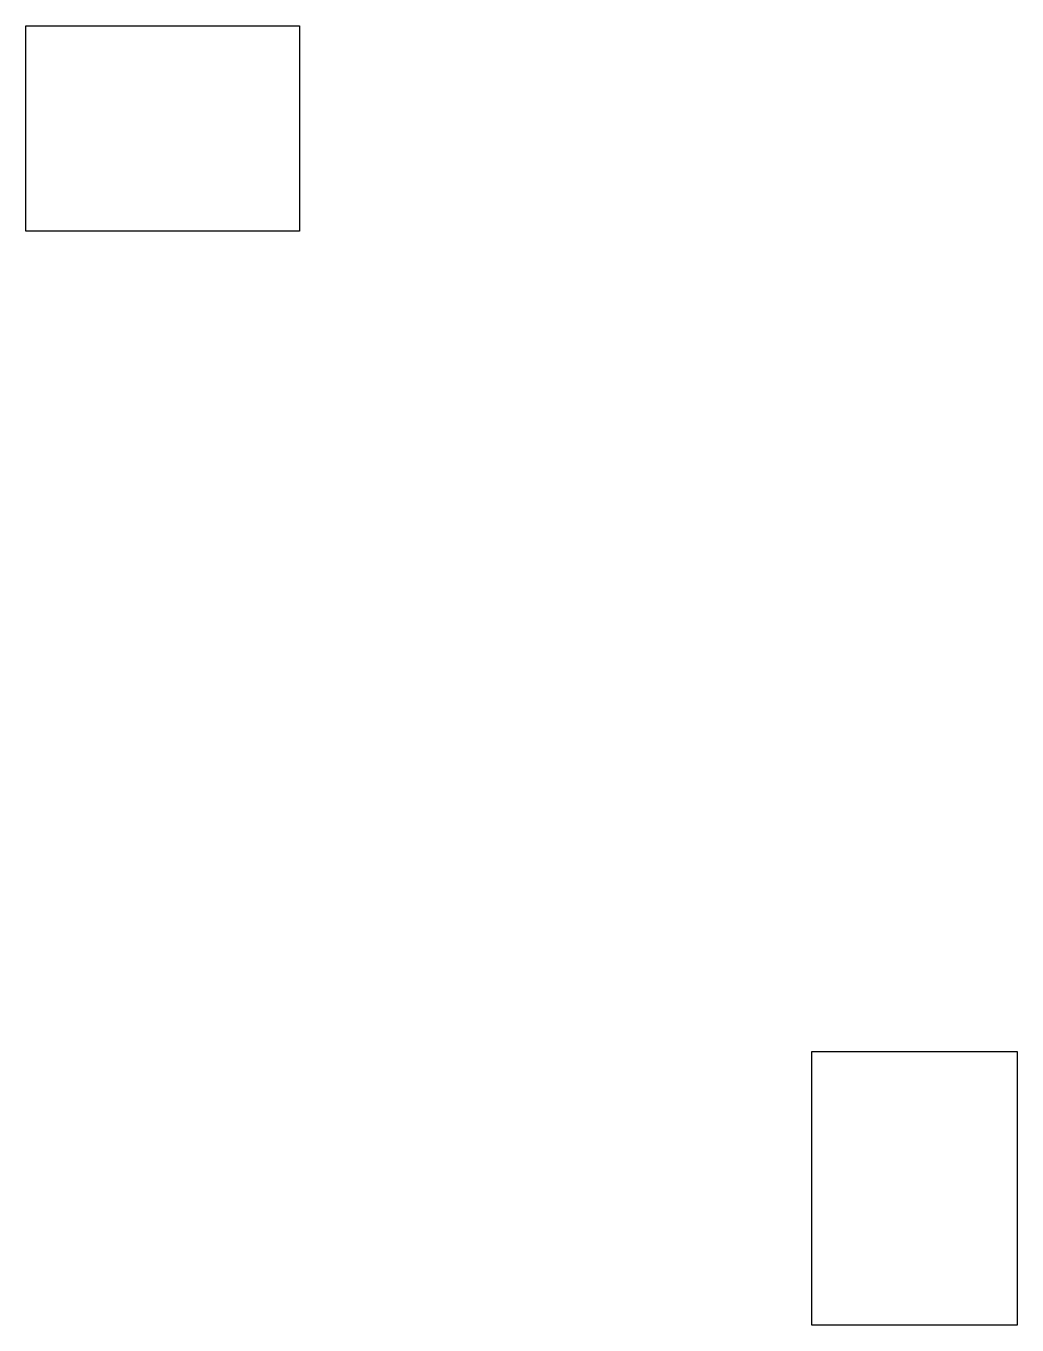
# Model space of a CAD drawing. Header units: millimetres. Extents: x 2 to 16.5, y -0.5 to 18.5.
import ezdxf

# ---------------------------------------------------------------- set-up
doc = ezdxf.new("R2010")
doc.units = ezdxf.units.MM
doc.layers.get('0').update_dxf_attribs({"lineweight": 25, "true_color": 0xffffff})

msp = doc.modelspace()

# ---------------------------------------------------------------- linework, layer by layer
for p, q in [((2, 15.5), (2, 18.5)), ((2, 18.5), (6, 18.5)), ((6, 18.5), (6, 15.5)), ((6, 15.5), (2, 15.5)), ((13.5, -0.5), (13.5, 3.5)), ((13.5, 3.5), (16.5, 3.5)), ((16.5, 3.5), (16.5, -0.5)), ((16.5, -0.5), (13.5, -0.5))]:
    msp.add_line(p, q)

doc.saveas('drawing.dxf')
